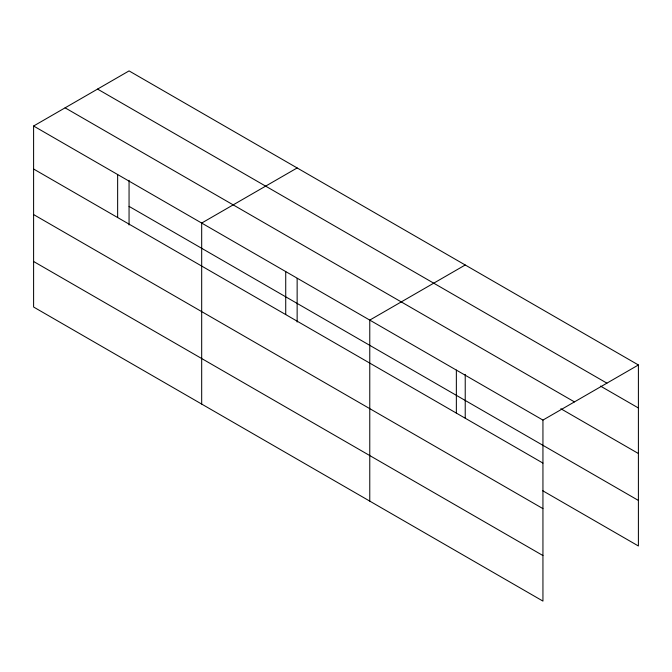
<?xml version="1.0" encoding="UTF-8"?>
<svg xmlns="http://www.w3.org/2000/svg" width="672" height="672" viewBox="0 0 672 672"><rect width="100%" height="100%" fill="white"/><g stroke="black" fill="none" stroke-linecap="round" stroke-linejoin="round"><path stroke-width="1.01" d="M542.942 508.628L542.942 420.084L33.6 126.017L33.6 307.028L542.942 601.096L542.942 508.628L33.6 214.561M542.791 490.787L638.4 545.983L638.4 364.972L129.058 70.904L33.6 126.017M297.142 167.95L201.684 223.062L201.684 404.065M465.226 264.995L369.768 320.099L369.768 501.11M542.942 420.084L638.4 364.972M97.558 89.09L606.9 383.158M600.516 386.106L638.4 407.98M65.1 107.831L574.442 401.898M560.834 408.736L638.4 453.516M129.058 206.371L638.4 500.438M33.6 169.016L542.942 463.092M33.6 261.484L542.942 555.551M465.226 374.388L465.226 418.051M456.355 370.096L456.355 413.095M297.142 278.393L297.142 322.048M285.726 271.58L285.726 314.58M129.058 180.306L129.058 225.002M117.642 174.535L117.642 217.543"/></g></svg>
